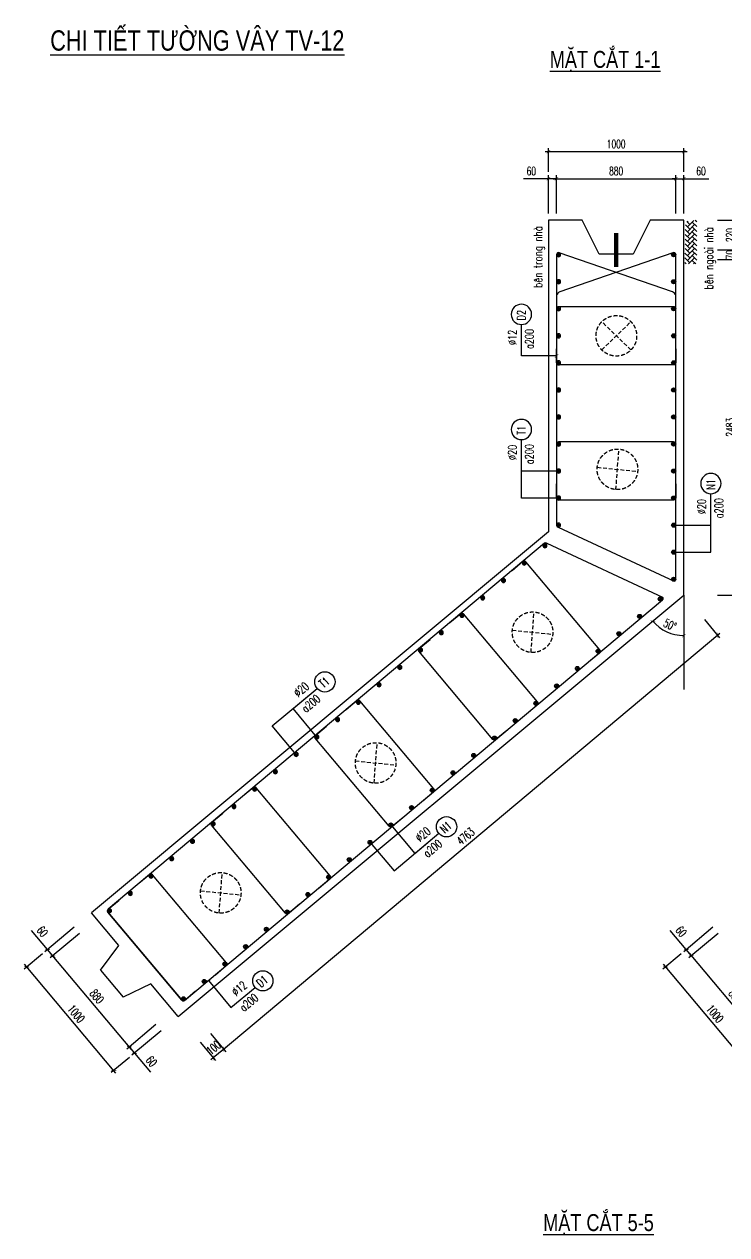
# Model space of a CAD drawing. Header units: millimetres. Extents: x -143483 to 1166745, y -1448440 to -1202244.
# Drawn here: x 820075 to 840840, y -1248586 to -1212777 of the extents above; entities that cross this region are included whole.
import ezdxf
from ezdxf.enums import TextEntityAlignment as Align

# ---------------------------------------------------------------- set-up
doc = ezdxf.new("R2010")
doc.units = ezdxf.units.MM
doc.header["$LTSCALE"] = 30
doc.header["$PDMODE"] = 3
doc.linetypes.add('DASHED', pattern=[19.05, 12.7, -6.35])
doc.layers.get('0').update_dxf_attribs({"lineweight": 9})
doc.layers.get('Defpoints').update_dxf_attribs({"lineweight": 9})
for name, color, linetype in [('ccu11-Cotthep', 9, 'Continuous'), ('ccu11-Dim', 8, 'Continuous'), ('ccu11-Hatch', 8, 'Continuous'), ('ccu11-Text', 31, 'Continuous'), ('ccu11-Thay', 7, 'Continuous'), ('ccu11-Thep', 4, 'Continuous'), ('ccu11-Thep doc', 4, 'Continuous'), ('ccu11-Thepdai', 6, 'Continuous'), ('Xref_ST_MBDV Cot vach 30.7.2022$0$Xref_ST_MBDV Cot vach 30.7.2022|Xref_ST_MBDV Cot vach 30.7.2022|Xref_ST_MBDV Cot vach 30.7.2022|Xref_ST_MBDV Cot vach 30.7.2022|ccu12-Thay', 7, 'Continuous')]:
    doc.layers.add(name, color=color, linetype=linetype)
doc.layers.add('ccu11-Khuat', color=9, linetype='DASHED', lineweight=30)
doc.styles.add('ccu11-dim', font='vnsimli.shx', dxfattribs={"width": 0.65, "bigfont": 'bigfont.shx'})
doc.styles.add('ccu11-VnAvH-B', font='VHAVANB.TTF')
doc.styles.add('ccu11-vnsimli', font='vnsimli.shx', dxfattribs={"width": 0.8, "bigfont": 'vns.shx'})
doc.styles.add('ccu11-vnsimple', font='vnsimple.shx', dxfattribs={"bigfont": 'bigfont.shx'})
doc.styles.add('ccu11_simli', font='vnsimli.shx', dxfattribs={"width": 0.8})
doc.dimstyles.new('ccu11-100', dxfattribs={"dimscale": 100, "dimtxt": 2.5, "dimasz": 1, "dimexe": 1, "dimexo": 2, "dimgap": 1, "dimtad": 1, "dimdec": 0, "dimdsep": 46, "dimtxsty": 'ccu11-dim', "dimblk": 'ARCHTICK', "dimcen": -1, "dimdle": 1, "dimclrd": 256, "dimclre": 256, "dimclrt": 3, "dimadec": 0, "dimazin": 2, "dimtfac": 0.1, "dimtdec": 0, "dimtmove": 0, "dimatfit": 1, "dimldrblk": 'ARCHTICK', "dimfxl": 0, "dimtvp": 0.833333, "dimtolj": 1, "dimtzin": 12, "dimarcsym": 0})
doc.dimstyles.new('ccu11-100x4', dxfattribs={"dimscale": 100, "dimtxt": 2.5, "dimasz": 1, "dimexe": 1, "dimexo": 2, "dimgap": 1, "dimtad": 1, "dimdec": 0, "dimlfac": 0.25, "dimdsep": 46, "dimtxsty": 'ccu11-dim', "dimblk": 'ARCHTICK', "dimcen": -1, "dimdle": 1, "dimclrd": 256, "dimclre": 256, "dimclrt": 3, "dimadec": 0, "dimazin": 2, "dimtfac": 0.1, "dimtdec": 0, "dimtmove": 0, "dimatfit": 1, "dimldrblk": 'ARCHTICK', "dimfxl": 0, "dimtvp": 0.833333, "dimtolj": 1, "dimtzin": 12, "dimarcsym": 0})

# ---------------------------------------------------------------- blocks, each defined once
blk = doc.blocks.new('_ARCHTICK')
at = {"color": 0, "linetype": 'ByBlock', "const_width": 0.15}
blk.add_lwpolyline([(-0.5, -0.5), (0.5, 0.5)], dxfattribs=at)
blk = doc.blocks.new('*D3127')
at = {"layer": 'ccu11-Dim', "linetype": 'ByBlock', "lineweight": -2, "ltscale": 30, "transparency": 16777216}
for p, q in [((835571, -1217346), (834831, -1217346)), ((835571, -1218374), (835571, -1217246)), ((835811, -1217346), (835571, -1217346)), ((835811, -1218374), (835811, -1217246)), ((835811, -1217346), (835911, -1217346))]:
    blk.add_line(p, q, dxfattribs=at)
at = {"layer": 'Defpoints', "color": 0, "linetype": 'ByBlock', "ltscale": 30, "transparency": 16777216}
for p in [(835811, -1217346), (835571, -1218574), (835811, -1218574)]:
    blk.add_point(p, dxfattribs=at)
at = {"layer": 'ccu11-Dim', "linetype": 'ByBlock', "lineweight": -2, "ltscale": 30, "transparency": 16777216, "xscale": 100, "yscale": 100, "zscale": 100}
blk.add_blockref('_ARCHTICK', (835571, -1217346), dxfattribs=at)
at = {"layer": 'ccu11-Dim', "linetype": 'ByBlock', "lineweight": -2, "ltscale": 30, "transparency": 16777216, "xscale": 100, "yscale": 100, "zscale": 100, "rotation": 180}
blk.add_blockref('_ARCHTICK', (835811, -1217346), dxfattribs=at)
at = {"layer": 'ccu11-Dim', "color": 3, "linetype": 'ByBlock', "ltscale": 30, "transparency": 16777216, "insert": (835063, -1217121), "char_height": 250, "attachment_point": 5, "style": 'ccu11-dim'}
blk.add_mtext('\\A1;60', dxfattribs=at)
blk = doc.blocks.new('*D3128')
at = {"layer": 'ccu11-Dim', "linetype": 'ByBlock', "lineweight": -2, "ltscale": 30, "transparency": 16777216}
for p, q in [((835711, -1217346), (839431, -1217346)), ((835811, -1218374), (835811, -1217246)), ((839331, -1218374), (839331, -1217246))]:
    blk.add_line(p, q, dxfattribs=at)
at = {"layer": 'Defpoints', "color": 0, "linetype": 'ByBlock', "ltscale": 30, "transparency": 16777216}
for p in [(839331, -1217346), (835811, -1218574), (839331, -1218574)]:
    blk.add_point(p, dxfattribs=at)
at = {"layer": 'ccu11-Dim', "linetype": 'ByBlock', "lineweight": -2, "ltscale": 30, "transparency": 16777216, "xscale": 100, "yscale": 100, "zscale": 100, "rotation": 180}
blk.add_blockref('_ARCHTICK', (835811, -1217346), dxfattribs=at)
at = {"layer": 'ccu11-Dim', "linetype": 'ByBlock', "lineweight": -2, "ltscale": 30, "transparency": 16777216, "xscale": 100, "yscale": 100, "zscale": 100}
blk.add_blockref('_ARCHTICK', (839331, -1217346), dxfattribs=at)
at = {"layer": 'ccu11-Dim', "color": 3, "linetype": 'ByBlock', "ltscale": 30, "transparency": 16777216, "insert": (837571, -1217121), "char_height": 250, "attachment_point": 5, "style": 'ccu11-dim'}
blk.add_mtext('\\A1;880', dxfattribs=at)
blk = doc.blocks.new('*D3129')
at = {"layer": 'ccu11-Dim', "linetype": 'ByBlock', "lineweight": -2, "ltscale": 30, "transparency": 16777216}
for p, q in [((839331, -1217346), (839231, -1217346)), ((839331, -1218374), (839331, -1217246)), ((839331, -1217346), (839571, -1217346)), ((839571, -1218374), (839571, -1217246)), ((839571, -1217346), (840310, -1217346))]:
    blk.add_line(p, q, dxfattribs=at)
at = {"layer": 'Defpoints', "color": 0, "linetype": 'ByBlock', "ltscale": 30, "transparency": 16777216}
for p in [(839331, -1217346), (839331, -1218574), (839571, -1218574)]:
    blk.add_point(p, dxfattribs=at)
at = {"layer": 'ccu11-Dim', "linetype": 'ByBlock', "lineweight": -2, "ltscale": 30, "transparency": 16777216, "xscale": 100, "yscale": 100, "zscale": 100}
blk.add_blockref('_ARCHTICK', (839331, -1217346), dxfattribs=at)
at = {"layer": 'ccu11-Dim', "linetype": 'ByBlock', "lineweight": -2, "ltscale": 30, "transparency": 16777216, "xscale": 100, "yscale": 100, "zscale": 100, "rotation": 180}
blk.add_blockref('_ARCHTICK', (839571, -1217346), dxfattribs=at)
at = {"layer": 'ccu11-Dim', "color": 3, "linetype": 'ByBlock', "ltscale": 30, "transparency": 16777216, "insert": (840079, -1217121), "char_height": 250, "attachment_point": 5, "style": 'ccu11-dim'}
blk.add_mtext('\\A1;60', dxfattribs=at)
blk = doc.blocks.new('*D3130')
at = {"layer": 'ccu11-Dim', "linetype": 'ByBlock', "lineweight": -2, "ltscale": 30, "transparency": 16777216}
for p, q in [((835571, -1217146), (835571, -1216446)), ((839571, -1217146), (839571, -1216446)), ((835471, -1216546), (839671, -1216546))]:
    blk.add_line(p, q, dxfattribs=at)
at = {"layer": 'Defpoints', "color": 0, "linetype": 'ByBlock', "ltscale": 30, "transparency": 16777216}
for p in [(839571, -1216546), (835571, -1217346), (839571, -1217346)]:
    blk.add_point(p, dxfattribs=at)
at = {"layer": 'ccu11-Dim', "linetype": 'ByBlock', "lineweight": -2, "ltscale": 30, "transparency": 16777216, "xscale": 100, "yscale": 100, "zscale": 100, "rotation": 180}
blk.add_blockref('_ARCHTICK', (835571, -1216546), dxfattribs=at)
at = {"layer": 'ccu11-Dim', "linetype": 'ByBlock', "lineweight": -2, "ltscale": 30, "transparency": 16777216, "xscale": 100, "yscale": 100, "zscale": 100}
blk.add_blockref('_ARCHTICK', (839571, -1216546), dxfattribs=at)
at = {"layer": 'ccu11-Dim', "color": 3, "linetype": 'ByBlock', "ltscale": 30, "transparency": 16777216, "insert": (837571, -1216321), "char_height": 250, "attachment_point": 5, "style": 'ccu11-dim'}
blk.add_mtext('\\A1;1000', dxfattribs=at)
blk = doc.blocks.new('MCT')
at = {"ltscale": 0.005}
for p, q in [((-0.49, 0), (0.49, 0)), ((0.35, -0.35), (-0.35, 0.35)), ((-0.35, -0.35), (0.35, 0.35)), ((0, -0.49), (0, 0.49))]:
    blk.add_line(p, q, dxfattribs=at)
blk.add_circle((0, 0), 0.492, dxfattribs=at)
blk = doc.blocks.new('*U1186')
at = {"layer": 'ccu11-Thep doc', "xscale": -121.9200000001001, "yscale": 121.9200000001001, "zscale": 121.92, "rotation": 270}
blk.add_blockref('MCT', (0, 0), dxfattribs=at)
blk = doc.blocks.new('*U1187')
at = {"layer": 'ccu11-Thep doc', "color": 0, "linetype": 'ByBlock', "lineweight": -2, "transparency": 16777216}
for p in [(0, 0), (800, 0), (1600, 0), (2400, 0), (3200, 0), (4000, 0), (4800, 0), (5600, 0), (6400, 0), (7200, 0), (8000, 0), (8800, 0), (9600, 0)]:
    blk.add_blockref('*U1186', p, dxfattribs=at)
blk = doc.blocks.new('*U1188')
at = {"layer": 'ccu11-Thep doc', "xscale": -121.9200000001001, "yscale": 121.9200000001001, "zscale": 121.92, "rotation": 270}
blk.add_blockref('MCT', (0, 0), dxfattribs=at)
blk = doc.blocks.new('*U1189')
at = {"layer": 'ccu11-Thep doc', "color": 0, "linetype": 'ByBlock', "lineweight": -2, "transparency": 16777216}
for p in [(0, 0), (800, 0), (1600, 0), (2400, 0), (3200, 0), (4000, 0), (4800, 0), (5600, 0), (6400, 0), (7200, 0), (8000, 0)]:
    blk.add_blockref('*U1188', p, dxfattribs=at)
blk = doc.blocks.new('*D3131')
at = {"layer": 'ccu11-Dim', "linetype": 'ByBlock', "lineweight": -2, "ltscale": 30, "transparency": 16777216}
for p, q in [((840571, -1218574), (841271, -1218574)), ((841171, -1218474), (841171, -1219554)), ((840571, -1219454), (841271, -1219454))]:
    blk.add_line(p, q, dxfattribs=at)
at = {"layer": 'Defpoints', "color": 0, "linetype": 'ByBlock', "ltscale": 30, "transparency": 16777216}
for p in [(840371, -1218574), (840371, -1219454), (841171, -1219454)]:
    blk.add_point(p, dxfattribs=at)
at = {"layer": 'ccu11-Dim', "linetype": 'ByBlock', "lineweight": -2, "ltscale": 30, "transparency": 16777216, "xscale": 100, "yscale": 100, "zscale": 100}
for p, rotation in [((841171, -1218574), 90), ((841171, -1219454), 270)]:
    blk.add_blockref('_ARCHTICK', p, dxfattribs=dict(at, rotation=rotation))
at = {"layer": 'ccu11-Dim', "color": 3, "linetype": 'ByBlock', "ltscale": 30, "transparency": 16777216, "insert": (840946, -1219014), "char_height": 250, "attachment_point": 5, "rotation": 90, "style": 'ccu11-dim'}
blk.add_mtext('\\A1;220', dxfattribs=at)
blk = doc.blocks.new('*D3132')
at = {"layer": 'ccu11-Dim', "linetype": 'ByBlock', "lineweight": -2, "ltscale": 30, "transparency": 16777216}
for p, q in [((840571, -1219454), (841271, -1219454)), ((841171, -1219454), (841171, -1219354)), ((841171, -1219454), (841171, -1219734)), ((840571, -1219734), (841271, -1219734)), ((841171, -1219734), (841171, -1219834))]:
    blk.add_line(p, q, dxfattribs=at)
at = {"layer": 'Defpoints', "color": 0, "linetype": 'ByBlock', "ltscale": 30, "transparency": 16777216}
for p in [(840371, -1219454), (840371, -1219734), (841171, -1219734)]:
    blk.add_point(p, dxfattribs=at)
at = {"layer": 'ccu11-Dim', "linetype": 'ByBlock', "lineweight": -2, "ltscale": 30, "transparency": 16777216, "xscale": 100, "yscale": 100, "zscale": 100}
for p, rotation in [((841171, -1219454), 270), ((841171, -1219734), 90)]:
    blk.add_blockref('_ARCHTICK', p, dxfattribs=dict(at, rotation=rotation))
at = {"layer": 'ccu11-Dim', "color": 3, "linetype": 'ByBlock', "ltscale": 30, "transparency": 16777216, "insert": (840946, -1219594), "char_height": 250, "attachment_point": 5, "rotation": 90, "style": 'ccu11-dim'}
blk.add_mtext('\\A1;70', dxfattribs=at)
blk = doc.blocks.new('*D3133')
at = {"layer": 'ccu11-Dim', "linetype": 'ByBlock', "lineweight": -2, "ltscale": 30, "transparency": 16777216}
for p, q in [((841171, -1229767), (841171, -1219634)), ((840571, -1219734), (841271, -1219734)), ((840571, -1229667), (841271, -1229667))]:
    blk.add_line(p, q, dxfattribs=at)
at = {"layer": 'Defpoints', "color": 0, "linetype": 'ByBlock', "ltscale": 30, "transparency": 16777216}
for p in [(840371, -1219734), (841171, -1219734), (840371, -1229667)]:
    blk.add_point(p, dxfattribs=at)
at = {"layer": 'ccu11-Dim', "linetype": 'ByBlock', "lineweight": -2, "ltscale": 30, "transparency": 16777216, "xscale": 100, "yscale": 100, "zscale": 100}
for p, rotation in [((841171, -1219734), 90), ((841171, -1229667), 270)]:
    blk.add_blockref('_ARCHTICK', p, dxfattribs=dict(at, rotation=rotation))
at = {"layer": 'ccu11-Dim', "color": 3, "linetype": 'ByBlock', "ltscale": 30, "transparency": 16777216, "insert": (840946, -1224701), "char_height": 250, "attachment_point": 5, "rotation": 90, "style": 'ccu11-dim'}
blk.add_mtext('\\A1;2483', dxfattribs=at)
blk = doc.blocks.new('*D3134')
at = {"layer": 'ccu11-Dim', "lineweight": -2, "transparency": 16777216}
blk.add_arc((839571, -1229667), 1194, 219.823, 270, dxfattribs=at)
at = {"layer": 'Defpoints', "color": 0, "transparency": 16777216}
for p in [(839571, -1229667), (839571, -1229667), (838913, -1230663), (839571, -1232461), (824622, -1242132)]:
    blk.add_point(p, dxfattribs=at)
at = {"layer": 'ccu11-Dim', "lineweight": -2, "transparency": 16777216, "xscale": 100, "yscale": 100, "zscale": 100}
for p, rotation in [((838654, -1230432), 129.8229996508558), ((839571, -1230861), 359.9999999999997)]:
    blk.add_blockref('_ARCHTICK', p, dxfattribs=dict(at, rotation=rotation))
at = {"layer": 'ccu11-Dim', "color": 3, "transparency": 16777216, "insert": (839160, -1230544), "char_height": 250, "attachment_point": 5, "rotation": 334.9115, "style": 'ccu11-dim'}
blk.add_mtext('\\A1;50\\M+1818B', dxfattribs=at)
blk = doc.blocks.new('*D3135')
at = {"layer": 'ccu11-Dim', "linetype": 'ByBlock', "lineweight": -2, "ltscale": 30, "transparency": 16777216}
for p, q in [((823969, -1242367), (823105, -1243092)), ((824124, -1242551), (823259, -1243276)), ((823181, -1243028), (823117, -1242951)), ((823181, -1243028), (823336, -1243212)), ((823336, -1243212), (823811, -1243778))]:
    blk.add_line(p, q, dxfattribs=at)
at = {"layer": 'Defpoints', "color": 0, "linetype": 'ByBlock', "ltscale": 30, "transparency": 16777216}
for p in [(824122, -1242238), (824277, -1242422), (823181, -1243028)]:
    blk.add_point(p, dxfattribs=at)
at = {"layer": 'ccu11-Dim', "linetype": 'ByBlock', "lineweight": -2, "ltscale": 30, "transparency": 16777216, "xscale": 100, "yscale": 100, "zscale": 100}
for p, rotation in [((823181, -1243028), 310.0000000064888), ((823336, -1243212), 130.0000000064888)]:
    blk.add_blockref('_ARCHTICK', p, dxfattribs=dict(at, rotation=rotation))
at = {"layer": 'ccu11-Dim', "color": 3, "linetype": 'ByBlock', "ltscale": 30, "transparency": 16777216, "insert": (823835, -1243456), "char_height": 250, "attachment_point": 5, "rotation": 310, "style": 'ccu11-dim'}
blk.add_mtext('\\A1;60', dxfattribs=at)
blk = doc.blocks.new('*D3136')
at = {"layer": 'ccu11-Dim', "linetype": 'ByBlock', "lineweight": -2, "ltscale": 30, "transparency": 16777216}
for p, q in [((821707, -1239670), (820842, -1240395)), ((823246, -1243104), (820855, -1240255)), ((823969, -1242367), (823105, -1243092))]:
    blk.add_line(p, q, dxfattribs=at)
at = {"layer": 'Defpoints', "color": 0, "linetype": 'ByBlock', "ltscale": 30, "transparency": 16777216}
for p in [(821860, -1239542), (820919, -1240331), (824122, -1242238)]:
    blk.add_point(p, dxfattribs=at)
at = {"layer": 'ccu11-Dim', "linetype": 'ByBlock', "lineweight": -2, "ltscale": 30, "transparency": 16777216, "xscale": 100, "yscale": 100, "zscale": 100}
for p, rotation in [((820919, -1240331), 130.0000000064888), ((823181, -1243028), 310.0000000064888)]:
    blk.add_blockref('_ARCHTICK', p, dxfattribs=dict(at, rotation=rotation))
at = {"layer": 'ccu11-Dim', "color": 3, "linetype": 'ByBlock', "ltscale": 30, "transparency": 16777216, "insert": (822222, -1241535), "char_height": 250, "attachment_point": 5, "rotation": 310, "style": 'ccu11-dim'}
blk.add_mtext('\\A1;880', dxfattribs=at)
blk = doc.blocks.new('*D3137')
at = {"layer": 'ccu11-Dim', "linetype": 'ByBlock', "lineweight": -2, "ltscale": 30, "transparency": 16777216}
for p, q in [((820765, -1240147), (820289, -1239581)), ((821552, -1239486), (820688, -1240212)), ((821707, -1239670), (820842, -1240395)), ((820919, -1240331), (820765, -1240147)), ((820919, -1240331), (820983, -1240408))]:
    blk.add_line(p, q, dxfattribs=at)
at = {"layer": 'Defpoints', "color": 0, "linetype": 'ByBlock', "ltscale": 30, "transparency": 16777216}
for p in [(821706, -1239358), (821860, -1239542), (820919, -1240331)]:
    blk.add_point(p, dxfattribs=at)
at = {"layer": 'ccu11-Dim', "linetype": 'ByBlock', "lineweight": -2, "ltscale": 30, "transparency": 16777216, "xscale": 100, "yscale": 100, "zscale": 100}
for p, rotation in [((820765, -1240147), 310.0000000064888), ((820919, -1240331), 130.0000000064888)]:
    blk.add_blockref('_ARCHTICK', p, dxfattribs=dict(at, rotation=rotation))
at = {"layer": 'ccu11-Dim', "color": 3, "linetype": 'ByBlock', "ltscale": 30, "transparency": 16777216, "insert": (820610, -1239614), "char_height": 250, "attachment_point": 5, "rotation": 310, "style": 'ccu11-dim'}
blk.add_mtext('\\A1;60', dxfattribs=at)
blk = doc.blocks.new('*D3138')
at = {"layer": 'ccu11-Dim', "linetype": 'ByBlock', "lineweight": -2, "ltscale": 30, "transparency": 16777216}
for p, q in [((820611, -1240276), (820075, -1240726)), ((822787, -1243802), (820087, -1240585)), ((823182, -1243340), (822646, -1243790))]:
    blk.add_line(p, q, dxfattribs=at)
at = {"layer": 'Defpoints', "color": 0, "linetype": 'ByBlock', "ltscale": 30, "transparency": 16777216}
for p in [(820765, -1240147), (820152, -1240662), (823336, -1243212)]:
    blk.add_point(p, dxfattribs=at)
at = {"layer": 'ccu11-Dim', "linetype": 'ByBlock', "lineweight": -2, "ltscale": 30, "transparency": 16777216, "xscale": 100, "yscale": 100, "zscale": 100}
for p, rotation in [((820152, -1240662), 130.0000000064888), ((822723, -1243726), 310.0000000064888)]:
    blk.add_blockref('_ARCHTICK', p, dxfattribs=dict(at, rotation=rotation))
at = {"layer": 'ccu11-Dim', "color": 3, "linetype": 'ByBlock', "ltscale": 30, "transparency": 16777216, "insert": (821610, -1242049), "char_height": 250, "attachment_point": 5, "rotation": 310, "style": 'ccu11-dim'}
blk.add_mtext('\\A1;1000', dxfattribs=at)
blk = doc.blocks.new('*U1190')
at = {"layer": 'ccu11-Thep doc', "xscale": -121.9200000001001, "yscale": 121.9200000001001, "zscale": 121.92, "rotation": 270}
blk.add_blockref('MCT', (0, 0), dxfattribs=at)
blk = doc.blocks.new('*U1191')
at = {"layer": 'ccu11-Thep doc', "color": 0, "linetype": 'ByBlock', "lineweight": -2, "transparency": 16777216}
for p in [(0, 0), (800, 0), (1600, 0), (2400, 0), (3200, 0), (4000, 0), (4800, 0), (5600, 0), (6400, 0), (7200, 0), (8000, 0), (8800, 0), (9600, 0), (10400, 0), (11200, 0), (12000, 0), (12800, 0), (13600, 0), (14400, 0), (15200, 0), (16000, 0), (16800, 0), (17600, 0), (18400, 0)]:
    blk.add_blockref('*U1190', p, dxfattribs=at)
blk = doc.blocks.new('*U1192')
at = {"layer": 'ccu11-Thep doc', "xscale": -121.9200000001001, "yscale": 121.9200000001001, "zscale": 121.92, "rotation": 270}
blk.add_blockref('MCT', (0, 0), dxfattribs=at)
blk = doc.blocks.new('*U1193')
at = {"layer": 'ccu11-Thep doc', "color": 0, "linetype": 'ByBlock', "lineweight": -2, "transparency": 16777216}
for p in [(0, 0), (800, 0), (1600, 0), (2400, 0), (3200, 0), (4000, 0), (4800, 0), (5600, 0), (6400, 0), (7200, 0), (8000, 0), (8800, 0), (9600, 0), (10400, 0), (11200, 0), (12000, 0), (12800, 0), (13600, 0), (14400, 0), (15200, 0), (16000, 0), (16800, 0)]:
    blk.add_blockref('*U1192', p, dxfattribs=at)
blk = doc.blocks.new('SHD')
at = {"layer": 'ccu11-Cotthep'}
blk.add_circle((300, 0), 300, dxfattribs=at)
at = {"layer": 'ccu11-Cotthep', "color": 31, "style": 'ccu11_simli', "width": 0.8}
blk.add_attdef('DK', text='', height=250, dxfattribs=at).set_placement((-101, 65), align=Align.BOTTOM_RIGHT)
blk.add_attdef('KH', text='', height=250, dxfattribs=at).set_placement((300, 0), align=Align.MIDDLE)
blk.add_attdef('KC', text='', height=250, dxfattribs=at).set_placement((-101, -142), align=Align.TOP_RIGHT)
blk = doc.blocks.new('*D3139')
at = {"layer": 'ccu11-Dim', "linetype": 'ByBlock', "lineweight": -2, "ltscale": 30, "transparency": 16777216}
for p, q in [((840178, -1230390), (840628, -1230926)), ((825893, -1243159), (840640, -1230786)), ((825584, -1242635), (826034, -1243172))]:
    blk.add_line(p, q, dxfattribs=at)
at = {"layer": 'Defpoints', "color": 0, "linetype": 'ByBlock', "ltscale": 30, "transparency": 16777216}
for p in [(840049, -1230237), (840563, -1230850), (825456, -1242482)]:
    blk.add_point(p, dxfattribs=at)
at = {"layer": 'ccu11-Dim', "linetype": 'ByBlock', "lineweight": -2, "ltscale": 30, "transparency": 16777216, "xscale": 100, "yscale": 100, "zscale": 100}
for p, rotation in [((840563, -1230850), 40.00000000202519), ((825970, -1243095), 220.0000000020252)]:
    blk.add_blockref('_ARCHTICK', p, dxfattribs=dict(at, rotation=rotation))
at = {"layer": 'ccu11-Dim', "color": 3, "linetype": 'ByBlock', "ltscale": 30, "transparency": 16777216, "insert": (833122, -1236800), "char_height": 250, "attachment_point": 5, "rotation": 40, "style": 'ccu11-dim'}
blk.add_mtext('\\A1;4763', dxfattribs=at)
blk = doc.blocks.new('*D3140')
at = {"layer": 'ccu11-Dim', "linetype": 'ByBlock', "lineweight": -2, "ltscale": 30, "transparency": 16777216}
for p, q in [((825278, -1242893), (825728, -1243429)), ((825584, -1242635), (826034, -1243172)), ((825970, -1243095), (825663, -1243352)), ((825970, -1243095), (826047, -1243031)), ((825663, -1243352), (825587, -1243416))]:
    blk.add_line(p, q, dxfattribs=at)
at = {"layer": 'Defpoints', "color": 0, "linetype": 'ByBlock', "ltscale": 30, "transparency": 16777216}
for p in [(825456, -1242482), (825149, -1242739), (825663, -1243352)]:
    blk.add_point(p, dxfattribs=at)
at = {"layer": 'ccu11-Dim', "linetype": 'ByBlock', "lineweight": -2, "ltscale": 30, "transparency": 16777216, "xscale": 100, "yscale": 100, "zscale": 100}
for p, rotation in [((825663, -1243352), 40.00000000202519), ((825970, -1243095), 220.0000000020252)]:
    blk.add_blockref('_ARCHTICK', p, dxfattribs=dict(at, rotation=rotation))
at = {"layer": 'ccu11-Dim', "color": 3, "linetype": 'ByBlock', "ltscale": 30, "transparency": 16777216, "insert": (825672, -1243051), "char_height": 250, "attachment_point": 5, "rotation": 40, "style": 'ccu11-dim'}
blk.add_mtext('\\A1;100', dxfattribs=at)
blk = doc.blocks.new('*D3150')
at = {"layer": 'ccu11-Dim', "linetype": 'ByBlock', "lineweight": -2, "ltscale": 30, "transparency": 16777216}
for p, q in [((840587, -1239670), (839722, -1240395)), ((842126, -1243104), (839735, -1240255)), ((842849, -1242367), (841985, -1243092))]:
    blk.add_line(p, q, dxfattribs=at)
at = {"layer": 'Defpoints', "color": 0, "linetype": 'ByBlock', "ltscale": 30, "transparency": 16777216}
for p in [(840740, -1239542), (839799, -1240331), (843003, -1242238)]:
    blk.add_point(p, dxfattribs=at)
at = {"layer": 'ccu11-Dim', "linetype": 'ByBlock', "lineweight": -2, "ltscale": 30, "transparency": 16777216, "xscale": 100, "yscale": 100, "zscale": 100}
for p, rotation in [((839799, -1240331), 130.0000000064888), ((842062, -1243028), 310.0000000064888)]:
    blk.add_blockref('_ARCHTICK', p, dxfattribs=dict(at, rotation=rotation))
at = {"layer": 'ccu11-Dim', "color": 3, "linetype": 'ByBlock', "ltscale": 30, "transparency": 16777216, "insert": (841103, -1241535), "char_height": 250, "attachment_point": 5, "rotation": 310, "style": 'ccu11-dim'}
blk.add_mtext('\\A1;880', dxfattribs=at)
blk = doc.blocks.new('*D3151')
at = {"layer": 'ccu11-Dim', "linetype": 'ByBlock', "lineweight": -2, "ltscale": 30, "transparency": 16777216}
for p, q in [((839645, -1240147), (839169, -1239581)), ((840433, -1239486), (839568, -1240212)), ((840587, -1239670), (839722, -1240395)), ((839799, -1240331), (839645, -1240147)), ((839799, -1240331), (839863, -1240408))]:
    blk.add_line(p, q, dxfattribs=at)
at = {"layer": 'Defpoints', "color": 0, "linetype": 'ByBlock', "ltscale": 30, "transparency": 16777216}
for p in [(840586, -1239358), (840740, -1239542), (839799, -1240331)]:
    blk.add_point(p, dxfattribs=at)
at = {"layer": 'ccu11-Dim', "linetype": 'ByBlock', "lineweight": -2, "ltscale": 30, "transparency": 16777216, "xscale": 100, "yscale": 100, "zscale": 100}
for p, rotation in [((839645, -1240147), 310.0000000064888), ((839799, -1240331), 130.0000000064888)]:
    blk.add_blockref('_ARCHTICK', p, dxfattribs=dict(at, rotation=rotation))
at = {"layer": 'ccu11-Dim', "color": 3, "linetype": 'ByBlock', "ltscale": 30, "transparency": 16777216, "insert": (839491, -1239614), "char_height": 250, "attachment_point": 5, "rotation": 310, "style": 'ccu11-dim'}
blk.add_mtext('\\A1;60', dxfattribs=at)
blk = doc.blocks.new('*D3152')
at = {"layer": 'ccu11-Dim', "linetype": 'ByBlock', "lineweight": -2, "ltscale": 30, "transparency": 16777216}
for p, q in [((839492, -1240276), (838955, -1240726)), ((841667, -1243802), (838968, -1240585)), ((842063, -1243340), (841526, -1243790))]:
    blk.add_line(p, q, dxfattribs=at)
at = {"layer": 'Defpoints', "color": 0, "linetype": 'ByBlock', "ltscale": 30, "transparency": 16777216}
for p in [(839645, -1240147), (839032, -1240662), (842216, -1243212)]:
    blk.add_point(p, dxfattribs=at)
at = {"layer": 'ccu11-Dim', "linetype": 'ByBlock', "lineweight": -2, "ltscale": 30, "transparency": 16777216, "xscale": 100, "yscale": 100, "zscale": 100}
for p, rotation in [((839032, -1240662), 130.0000000064888), ((841603, -1243726), 310.0000000064888)]:
    blk.add_blockref('_ARCHTICK', p, dxfattribs=dict(at, rotation=rotation))
at = {"layer": 'ccu11-Dim', "color": 3, "linetype": 'ByBlock', "ltscale": 30, "transparency": 16777216, "insert": (840490, -1242049), "char_height": 250, "attachment_point": 5, "rotation": 310, "style": 'ccu11-dim'}
blk.add_mtext('\\A1;1000', dxfattribs=at)

msp = doc.modelspace()

# ---------------------------------------------------------------- hatches: boundary and pattern name
at = {"layer": 'ccu11-Hatch', "ltscale": 10}
h = msp.add_hatch(dxfattribs=at)
h.set_pattern_fill('AR-HBONE', color=256, scale=25, angle=360, style=0)
h.set_pattern_definition([(135, (-936505.25, -4481717.1), (-3e-14, 141.4213562), [300, -100]), (45, (-936575.96, -4481646.39), (-3e-14, 141.4213562), [300, -100])])
h.paths.add_polyline_path([(839598.22, -1219866.6), (839950.95, -1219866.6), (839950.95, -1218574.24), (839619.64, -1218617.1)])

# ---------------------------------------------------------------- linework, layer by layer
at = {"layer": 'ccu11-Dim'}
msp.add_lwpolyline([(839570.86, -1229667.12), (839570.86, -1232461.1)], dxfattribs=at)
at = {"layer": 'ccu11-Khuat', "ltscale": 0.3}
for p, q in [((838006.57, -1222413.36), (837147.87, -1221575.12)), ((837147.87, -1222413.36), (838006.57, -1221575.12)), ((837564.11, -1226541.93), (837654.27, -1225345.32)), ((837012.15, -1225884.13), (838206.23, -1226003.12)), ((835054.47, -1231359.99), (835144.63, -1230163.39)), ((834502.51, -1230702.19), (835696.59, -1230821.19)), ((830417.15, -1235227.47), (830507.31, -1234030.86)), ((829865.19, -1234569.66), (831059.28, -1234688.66)), ((825837.81, -1239069.99), (825927.97, -1237873.38)), ((825285.85, -1238412.19), (826479.94, -1238531.19))]:
    msp.add_line(p, q, dxfattribs=at)
for centre in [(837577.22, -1221994.24), (837609.19, -1225943.62), (835099.55, -1230761.69), (830462.23, -1234629.16), (825882.89, -1238471.69)]:
    msp.add_circle(centre, 600, dxfattribs=at)
at = {"layer": 'ccu11-Thay'}
for p, q in [((822867.74, -1240027.42), (822060.81, -1239059.7)), ((822332.94, -1240759.8), (822867.74, -1240027.42)), ((823815.55, -1241164.09), (822998.98, -1241558.55)), ((824622.48, -1242131.81), (823815.55, -1241164.09))]:
    msp.add_line(p, q, dxfattribs=at)
msp.add_lwpolyline([(822332.94, -1240759.8), (822998.98, -1241558.55)], dxfattribs=at)
at = {"layer": 'ccu11-Thep', "const_width": 120}
msp.add_lwpolyline([(837570.86, -1219954.24), (837570.86, -1218954.24)], dxfattribs=at)
at = {"layer": 'ccu11-Thepdai'}
for points in [[(839330.86, -1221522.44), (839330.86, -1220801.97, 0.23620228), (839238.11, -1220690.21), (835891.36, -1219536.33, 0.5204497), (835810.86, -1219592.72), (835810.86, -1227604.24, 0.41421356), (835860.86, -1227654.24), (839280.86, -1229254.24, 0.41421356), (839330.86, -1229204.24), (839330.86, -1219592.72, 0.5204497), (839250.36, -1219536.33), (835903.61, -1220690.21, 0.23620228), (835810.86, -1220801.97), (835810.86, -1221522.44)], [(839330.86, -1221614.24), (839330.86, -1221194.24, 0.41421356), (839270.86, -1221134.24), (835870.86, -1221134.24, 0.41421356), (835810.86, -1221194.24), (835810.86, -1221614.24)], [(839330.86, -1222374.24), (839330.86, -1222794.24, -0.41421356), (839270.86, -1222854.24), (835870.86, -1222854.24, -0.41421356), (835810.86, -1222794.24), (835810.86, -1222374.24)], [(839330.86, -1225614.24), (839330.86, -1225194.24, 0.41421356), (839270.86, -1225134.24), (835870.86, -1225134.24, 0.41421356), (835810.86, -1225194.24), (835810.86, -1225614.24)], [(839330.86, -1226374.24), (839330.86, -1226794.24, -0.41421356), (839270.86, -1226854.24), (835870.86, -1226854.24, -0.41421356), (835810.86, -1226794.24), (835810.86, -1226374.24)], [(835456.64, -1228132.54), (822557.98, -1238955.8, 0.41421356), (822550.58, -1239040.33), (824742.49, -1241652.54, 0.41421356), (824812.93, -1241658.7), (838944.92, -1229800.56, 0.41421356), (838951.08, -1229730.12), (835527.08, -1228138.7, 0.41421356), (835456.64, -1228132.54)], [(836755.56, -1231637.64), (837077.3, -1231367.67, 0.41421356), (837084.7, -1231283.14), (834899.22, -1228678.59, 0.41421356), (834814.69, -1228671.2), (834492.95, -1228941.17)], [(834917.06, -1233180.33), (835238.8, -1232910.36, 0.41421356), (835246.19, -1232825.83), (833060.71, -1230221.28, 0.41421356), (832976.18, -1230213.89), (832654.45, -1230483.86)], [(834334.86, -1233668.85), (834013.13, -1233938.82, -0.41421356), (833928.6, -1233931.43), (831743.12, -1231326.88, -0.41421356), (831750.51, -1231242.35), (832072.25, -1230972.38)], [(831852.88, -1235751.48), (832174.62, -1235481.51, 0.41421356), (832182.01, -1235396.98), (829996.54, -1232792.43, 0.41421356), (829912.01, -1232785.04), (829590.27, -1233055.01)], [(831270.69, -1236240), (830948.95, -1236509.97, -0.41421356), (830864.42, -1236502.58), (828678.94, -1233898.03, -0.41421356), (828686.34, -1233813.5), (829008.07, -1233543.53)], [(828788.7, -1238322.64), (829110.44, -1238052.66, 0.41421356), (829117.84, -1237968.13), (826932.36, -1235363.58, 0.41421356), (826847.83, -1235356.19), (826526.09, -1235626.16)], [(828206.51, -1238811.15), (827884.77, -1239081.12, -0.41421356), (827800.24, -1239073.73), (825614.76, -1236469.18, -0.41421356), (825622.16, -1236384.65), (825943.9, -1236114.68)], [(825724.52, -1240893.79), (826046.26, -1240623.81, 0.41421356), (826053.66, -1240539.28), (823868.18, -1237934.73, 0.41421356), (823783.65, -1237927.34), (823461.91, -1238197.31)], [(825142.33, -1241382.3), (824820.59, -1241652.27, -0.41421356), (824736.06, -1241644.88), (822550.58, -1239040.33, -0.41421356), (822557.98, -1238955.8), (822879.72, -1238685.83)]]:
    msp.add_lwpolyline(points, format="xyb", dxfattribs=at)
at = {"layer": 'Xref_ST_MBDV Cot vach 30.7.2022$0$Xref_ST_MBDV Cot vach 30.7.2022|Xref_ST_MBDV Cot vach 30.7.2022|Xref_ST_MBDV Cot vach 30.7.2022|Xref_ST_MBDV Cot vach 30.7.2022|ccu12-Thay', "ltscale": 10}
for p, q in [((836570.19, -1218574.24), (835570.86, -1218574.24)), ((835570.86, -1218574.24), (835570.86, -1227794.36)), ((837070.52, -1219574.91), (836570.19, -1218574.24)), ((838571.53, -1218574.24), (838071.19, -1219574.91)), ((839570.86, -1218574.24), (838571.53, -1218574.24)), ((839570.86, -1229667.12), (839570.86, -1218574.24)), ((838071.19, -1219574.91), (837070.52, -1219574.91)), ((835570.86, -1227794.36), (822060.81, -1239059.7)), ((824622.48, -1242131.81), (839570.86, -1229667.12))]:
    msp.add_line(p, q, dxfattribs=at)

# ---------------------------------------------------------------- block references
at = {"layer": 'ccu11-Cotthep'}
ref = msp.add_blockref('SHD', (834770.5, -1221659.38), dxfattribs=dict(at, xscale=-1, rotation=270))
ref.add_attrib('KH', 'D2', dxfattribs={"color": 31, "height": 250, "rotation": 90, "style": 'ccu11-vnsimple', "width": 0.7}).set_placement((834770.5, -1221384.38), align=Align.MIDDLE_CENTER)
ref.add_attrib('KC', 'a200', dxfattribs={"color": 31, "height": 250, "rotation": 90, "style": 'ccu11-vnsimple', "width": 0.7}).set_placement((834881.86, -1222087.96), align=Align.TOP_CENTER)
ref.add_attrib('DK', '`12', dxfattribs={"color": 31, "height": 250, "rotation": 90, "style": 'ccu11-vnsimple', "width": 0.7}).set_placement((834701.84, -1222040.17), align=Align.BOTTOM_CENTER)
ref = msp.add_blockref('SHD', (834770.5, -1225065.24), dxfattribs=dict(at, xscale=-1, rotation=270))
ref.add_attrib('KH', 'T1', dxfattribs={"color": 31, "height": 250, "rotation": 90, "style": 'ccu11-vnsimple', "width": 0.7}).set_placement((834770.5, -1224790.24), align=Align.MIDDLE_CENTER)
ref.add_attrib('KC', 'a200', dxfattribs={"color": 31, "height": 250, "rotation": 90, "style": 'ccu11-vnsimple', "width": 0.7}).set_placement((834880.99, -1225493.82), align=Align.TOP_CENTER)
ref.add_attrib('DK', '`20', dxfattribs={"color": 31, "height": 250, "rotation": 90, "style": 'ccu11-vnsimple', "width": 0.7}).set_placement((834703.97, -1225446.02), align=Align.BOTTOM_CENTER)
ref = msp.add_blockref('SHD', (840371.22, -1226665.24), dxfattribs=dict(at, xscale=-1, rotation=270))
ref.add_attrib('KH', 'N1', dxfattribs={"color": 31, "height": 250, "rotation": 90, "style": 'ccu11-vnsimple', "width": 0.7}).set_placement((840371.22, -1226390.24), align=Align.MIDDLE_CENTER)
ref.add_attrib('KC', 'a200', dxfattribs={"color": 31, "height": 250, "rotation": 90, "style": 'ccu11-vnsimple', "width": 0.7}).set_placement((840481.88, -1227093.82), align=Align.TOP_CENTER)
ref.add_attrib('DK', '`20', dxfattribs={"color": 31, "height": 250, "rotation": 90, "style": 'ccu11-vnsimple', "width": 0.7}).set_placement((840295.8, -1227046.02), align=Align.BOTTOM_CENTER)
ref = msp.add_blockref('SHD', (828732.48, -1232423.22), dxfattribs=dict(at, rotation=40.00000000003741))
ref.add_attrib('KH', 'T1', dxfattribs={"color": 31, "height": 250, "rotation": 40, "style": 'ccu11-vnsimple', "width": 0.7}).set_placement((828943.14, -1232246.45), align=Align.MIDDLE_CENTER)
ref.add_attrib('KC', 'a200', dxfattribs={"color": 31, "height": 250, "rotation": 40, "style": 'ccu11-vnsimple', "width": 0.7}).set_placement((828468.44, -1232775.31), align=Align.TOP_CENTER)
ref.add_attrib('DK', '`20', dxfattribs={"color": 31, "height": 250, "rotation": 40, "style": 'ccu11-vnsimple', "width": 0.7}).set_placement((828392.57, -1232610.53), align=Align.BOTTOM_CENTER)
ref = msp.add_blockref('SHD', (832329.33, -1236709.78), dxfattribs=dict(at, rotation=39.9999999999221))
ref.add_attrib('KH', 'N1', dxfattribs={"color": 31, "height": 250, "rotation": 40, "style": 'ccu11-vnsimple', "width": 0.7}).set_placement((832539.99, -1236533.02), align=Align.MIDDLE_CENTER)
ref.add_attrib('KC', 'a200', dxfattribs={"color": 31, "height": 250, "rotation": 40, "style": 'ccu11-vnsimple', "width": 0.7}).set_placement((832065.3, -1237061.87), align=Align.TOP_CENTER)
ref.add_attrib('DK', '`20', dxfattribs={"color": 31, "height": 250, "rotation": 40, "style": 'ccu11-vnsimple', "width": 0.7}).set_placement((831989.43, -1236897.09), align=Align.BOTTOM_CENTER)
ref = msp.add_blockref('SHD', (826897.83, -1241267.35), dxfattribs=dict(at, rotation=39.99999999991728))
ref.add_attrib('KH', 'D1', dxfattribs={"color": 31, "height": 250, "rotation": 40, "style": 'ccu11-vnsimple', "width": 0.7}).set_placement((827108.49, -1241090.59), align=Align.MIDDLE_CENTER)
ref.add_attrib('KC', 'a200', dxfattribs={"color": 31, "height": 250, "rotation": 40, "style": 'ccu11-vnsimple', "width": 0.7}).set_placement((826633.8, -1241619.44), align=Align.TOP_CENTER)
ref.add_attrib('DK', '`12', dxfattribs={"color": 31, "height": 250, "rotation": 40, "style": 'ccu11-vnsimple', "width": 0.7}).set_placement((826557.93, -1241454.66), align=Align.BOTTOM_CENTER)
at = {"layer": 'ccu11-Thep doc'}
for name, p, rotation in [('*U1189', (835870.86, -1227594.24), 90.00000000000001), ('*U1193', (822596.55, -1239001.76), 40.00000000000002)]:
    msp.add_blockref(name, p, dxfattribs=dict(at, rotation=rotation))
at = {"layer": 'ccu11-Thep doc', "xscale": -1}
for name, p, rotation in [('*U1187', (839270.86, -1229194.24), 270), ('*U1191', (824782.02, -1241606.31), 220)]:
    msp.add_blockref(name, p, dxfattribs=dict(at, rotation=rotation))

# ---------------------------------------------------------------- texts
at = {"layer": 'ccu11-Text', "style": 'ccu11-VnAvH-B', "width": 0.8}
msp.add_text('%%UCHI TIÕT t\xadêng v©y tv-12', height=600, dxfattribs=at).set_placement((825191.01, -1213558), align=Align.CENTER)
at = {"layer": 'ccu11-Text', "color": 1, "style": 'ccu11-VnAvH-B', "width": 0.8}
msp.add_text('%%UmÆt c¾t 1-1', height=500, dxfattribs=at).set_placement((837244.64, -1214067.24), align=Align.CENTER)
at = {"layer": 'ccu11-Text', "linetype": 'Continuous', "style": 'ccu11-vnsimli', "width": 0.75}
for s, p in [('bªn trong nhµ', (835383.89, -1219661.65)), ('bªn ngoµi nhµ', (840434.64, -1219701.83))]:
    msp.add_text(s, height=250, rotation=90, dxfattribs=at).set_placement(p, align=Align.CENTER)
at = {"layer": 'ccu11-Text', "color": 5, "style": 'ccu11-VnAvH-B', "width": 0.8}
msp.add_text('%%UmÆt c¾t 5-5', height=500, dxfattribs=at).set_placement((837048.91, -1248476.03), align=Align.CENTER)

# ---------------------------------------------------------------- dimensions: what is measured, and where the dimension line sits
at = {"layer": 'ccu11-Dim', "linetype": 'ByBlock', "ltscale": 30}
for base, p1, p2, angle, picture, middle in [((839570.86, -1216545.84), (835570.86, -1217345.84), (839570.86, -1217345.84), 180, '*D3130', (837570.86, -1216320.84)), ((841171.22, -1219454.24), (840371.22, -1218574.24), (840371.22, -1219454.24), 90, '*D3131', (840946.22, -1219014.24)), ((841171.22, -1219734.24), (840371.22, -1229667.12), (840371.22, -1219734.24), 90, '*D3133', (840946.22, -1224700.68)), ((820151.72, -1240661.59), (823335.71, -1243211.54), (820764.56, -1240147.36), 310, '*D3138', (821609.65, -1242049.05)), ((839031.89, -1240661.59), (842215.88, -1243211.54), (839644.73, -1240147.36), 310, '*D3152', (840489.83, -1242049.05))]:
    dim = msp.add_linear_dim(base=base, p1=p1, p2=p2, angle=angle, dimstyle='ccu11-100x4', dxfattribs=at)
    dim.commit()
    dim.dimension.update_dxf_attribs({"geometry": picture, "text_midpoint": middle})
for base, p1, p2, angle, picture, middle in [((835810.86, -1217345.84), (835570.86, -1218574.24), (835810.86, -1218574.24), 180, '*D3127', (835062.87, -1217345.84)), ((820918.82, -1240331.21), (821705.56, -1239357.76), (821859.83, -1239541.62), 130, '*D3137', (820438.03, -1239758.22)), ((839799, -1240331.21), (840585.74, -1239357.76), (840740.01, -1239541.62), 130, '*D3151', (839318.2, -1239758.22)), ((823181.44, -1243027.69), (824276.71, -1242421.94), (824122.44, -1242238.09), 310, '*D3135', (823662.23, -1243600.68))]:
    dim = msp.add_linear_dim(base=base, p1=p1, p2=p2, angle=angle, dimstyle='ccu11-100x4', dxfattribs=at)
    dim.commit()
    dim.dimension.update_dxf_attribs({"geometry": picture, "text_midpoint": middle, "dimtype": 160})
for base, p1, p2, angle, override, picture, middle in [((839330.86, -1217345.84), (835810.86, -1218574.24), (839330.86, -1218574.24), 180, {"dimtmove": 1}, '*D3128', (837570.86, -1217120.84)), ((841171.22, -1219734.24), (840371.22, -1219454.24), (840371.22, -1219734.24), 90, {"dimtix": 1}, '*D3132', (840946.22, -1219594.24)), ((840563.24, -1230849.79), (825455.69, -1242482.21), (840049.15, -1230237.12), 40, {"dimtix": 1}, '*D3139', (833121.95, -1236800.06)), ((820918.82, -1240331.21), (824122.44, -1242238.09), (821859.83, -1239541.62), 310, {"dimtmove": 1}, '*D3136', (822222.49, -1241534.82)), ((839799, -1240331.21), (843002.62, -1242238.09), (840740.01, -1239541.62), 310, {"dimtmove": 1}, '*D3150', (841102.67, -1241534.82)), ((825663.5, -1243352.16), (825455.69, -1242482.21), (825149.27, -1242739.32), 40, {"dimtix": 1}, '*D3140', (825672.08, -1243051.24))]:
    dim = msp.add_linear_dim(base=base, p1=p1, p2=p2, angle=angle, dimstyle='ccu11-100x4', override=override, dxfattribs=at)
    dim.commit()
    dim.dimension.update_dxf_attribs({"geometry": picture, "text_midpoint": middle})
dim = msp.add_linear_dim(base=(839330.86, -1217345.84), p1=(839570.86, -1218574.24), p2=(839330.86, -1218574.24), dimstyle='ccu11-100x4', dxfattribs=at)
dim.commit()
dim.dimension.update_dxf_attribs({"geometry": '*D3129', "text_midpoint": (840078.84, -1217345.84), "dimtype": 160})
at = {"layer": 'ccu11-Dim'}
dim = msp.add_angular_dim_2l(base=(838912.88, -1230663.06), line1=((839570.86, -1229667.12), (839570.86, -1232461.1)), line2=((824622.48, -1242131.81), (839570.86, -1229667.12)), dimstyle='ccu11-100', dxfattribs=at)
dim.commit()
dim.dimension.update_dxf_attribs({"geometry": '*D3134', "text_midpoint": (839160.13, -1230544.39)})

# ---------------------------------------------------------------- leaders
at = {"layer": 'ccu11-Cotthep', "linetype": 'ByBlock', "ltscale": 30}
for points in [[(835810.86, -1222588.38), (834770.5, -1222588.38), (834770.5, -1221659.38)], [(825517.45, -1241067.54), (826186.18, -1241864.5), (826897.83, -1241267.35)]]:
    msp.add_leader(points, dimstyle='ccu11-100x4', dxfattribs=at)
at = {"layer": 'ccu11-Cotthep'}
for points in [[(835870.86, -1226794.24), (834770.5, -1226794.24), (834770.5, -1225065.24)], [(835870.86, -1225994.24), (834770.5, -1225994.24), (834770.5, -1225065.24)], [(839270.86, -1228394.24), (840371.22, -1228394.24), (840371.22, -1226665.24)], [(839270.86, -1227594.24), (840371.22, -1227594.24), (840371.22, -1226665.24)], [(828115.28, -1234377.52), (827407.98, -1233534.6), (828732.48, -1232423.22)], [(828728.12, -1233863.29), (828020.82, -1233020.37), (828732.48, -1232423.22)], [(830910.38, -1236464.01), (831617.68, -1237306.93), (832329.33, -1236709.78)], [(830297.54, -1236978.24), (831004.84, -1237821.16), (832329.33, -1236709.78)]]:
    msp.add_leader(points, dimstyle='ccu11-100', override={"dimasz": 1.5, "dimgap": 1, "dimtad": 0, "dimldrblk": 'None', "dimfxl": 3, "dimfxlon": 1, "dimtfill": 1, "dimarcsym": 1}, dxfattribs=at)

doc.saveas('drawing.dxf')
